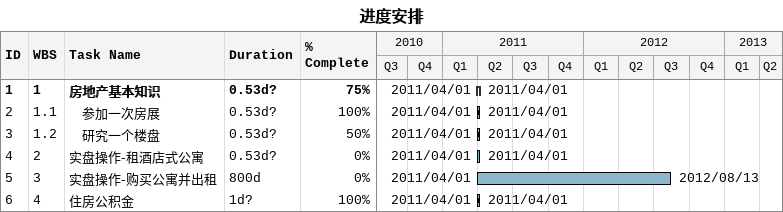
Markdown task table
进度安排

| ID | WBS | Task | Duration | Start | Finish | % complete |
|---|---|---|---|---|---|---|
| 1 | 1 | **房地产基本知识** | 0.53d? | 2011-04-01 | 2011-04-01 | 75 |
| 2 | 1.1 | 参加一次房展 | 0.53d? | 2011-04-01 | 2011-04-01 | 100 |
| 3 | 1.2 | 研究一个楼盘 | 0.53d? | 2011-04-01 | 2011-04-01 | 50 |
| 4 | 2 | 实盘操作-租酒店式公寓 | 0.53d? | 2011-04-01 | 2011-04-01 | 0 |
| 5 | 3 | 实盘操作-购买公寓并出租 | 800d | 2011-04-01 | 2012-08-13 | 0 |
| 6 | 4 | 住房公积金 | 1d? | 2011-04-01 | 2011-04-01 | 100 |
